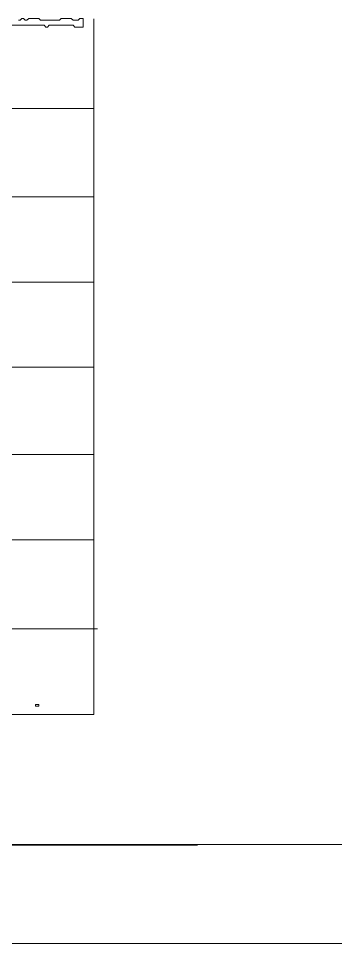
# Model space of a CAD drawing. Header units: millimetres. Extents: x 4 to 412, y 3 to 290.
# Drawn here: x 102.29 to 118.58, y 3.38 to 50.97 of the extents above; entities that cross this region are included whole.
import ezdxf

# ---------------------------------------------------------------- set-up
doc = ezdxf.new("R2010")
doc.units = ezdxf.units.MM
doc.layers.add('TRACE_STRAIGHT', color=5, linetype='CONTINUOUS', lineweight=0)
doc.layers.add('TRACE_TEXT_SYMBOL', color=6, linetype='CONTINUOUS', lineweight=0)

msp = doc.modelspace()

# ---------------------------------------------------------------- linework, layer by layer
at = {"layer": 'TRACE_STRAIGHT', "color": 5}
for p, q in [((106.16, 50.957), (106.16, 15.16)), ((31.614, 46.342), (106.16, 46.342)), ((27.849, 41.794), (106.16, 41.794)), ((28.407, 37.407), (106.16, 37.407)), ((60.591, 33.027), (106.16, 33.027)), ((27.876, 28.531), (106.16, 28.531)), ((27.849, 24.147), (106.16, 24.147)), ((27.849, 19.568), (106.345, 19.568)), ((27.876, 15.16), (106.16, 15.16)), ((5.43, 8.442), (111.493, 8.442)), ((93.442, 8.475), (151.766, 8.475)), ((94.69, 3.383), (146.632, 3.383))]:
    msp.add_line(p, q, dxfattribs=at)
at = {"layer": 'TRACE_TEXT_SYMBOL', "color": 6}
msp.add_lwpolyline([(100.798, 50.618), (103.6, 50.618), (103.688, 50.53), (103.776, 50.53), (103.863, 50.618), (105.089, 50.618), (105.177, 50.53), (105.615, 50.53), (105.615, 50.968), (105.439, 50.968), (105.352, 50.881), (105.089, 50.881), (105.002, 50.968), (104.476, 50.968), (104.389, 50.881), (103.425, 50.881), (103.338, 50.968), (102.812, 50.968), (102.725, 50.881), (102.637, 50.881), (102.55, 50.968), (102.462, 50.968), (102.374, 50.881), (102.287, 50.881)], dxfattribs=at)
msp.add_lwpolyline([(103.163, 15.676), (103.338, 15.676), (103.338, 15.588), (103.163, 15.588)], close=True, dxfattribs=at)

doc.saveas('drawing.dxf')
